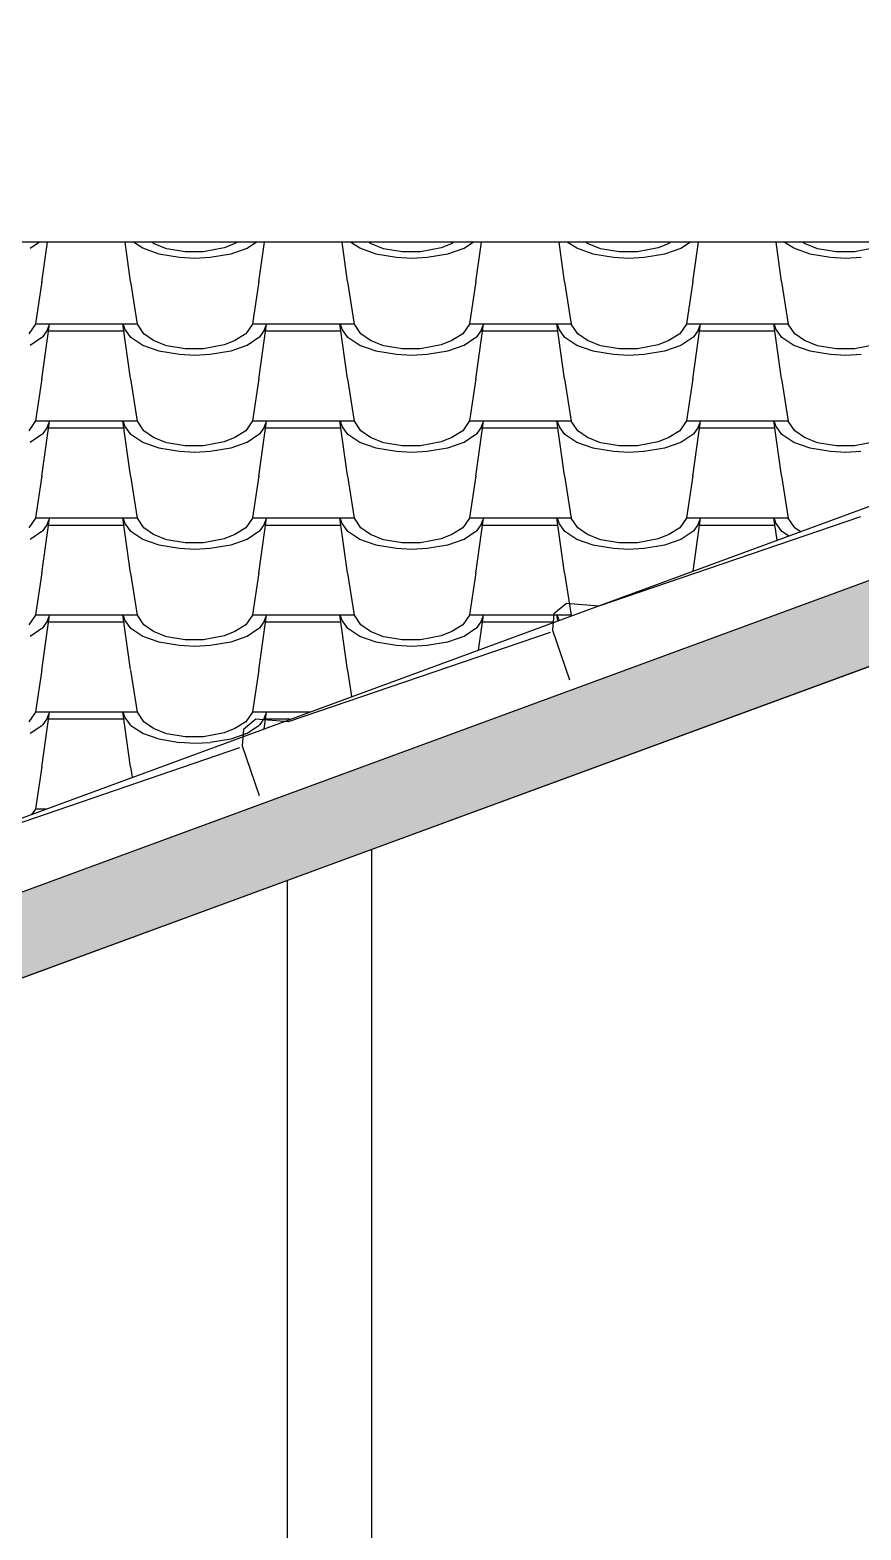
# Model space of a CAD drawing. Header units: millimetres. Extents: x 16028 to 40290, y -14212 to -8511.
# Drawn here: x 21925 to 22946, y -12368 to -10524 of the extents above; entities that cross this region are included whole.
import ezdxf

# ---------------------------------------------------------------- set-up
doc = ezdxf.new("R2010")
doc.units = ezdxf.units.MM
doc.layers.add('A-COB-___-___-EXI', color=250, linetype='Continuous', lineweight=25)
doc.layers.add('A-PIL-___-___-EXI', color=250, linetype='Continuous', lineweight=25)

msp = doc.modelspace()

# ---------------------------------------------------------------- hatches: boundary and pattern name
at = {"layer": 'A-COB-___-___-EXI', "true_color": 0xc19a82}
h = msp.add_hatch(color=33, dxfattribs=at)
h.paths.add_polyline_path([(20749.5, -12117.8), (24334.7, -10799.1), (24334.7, -10878.3), (24489.9, -10878.3), (24489.9, -10742), (26266.4, -10088.5), (26295.1, -10172.7), (26445.5, -10121.4), (26415.6, -10033.6), (28138.7, -9399.7), (28138.7, -9475.3), (28292.5, -9475.3), (28292.5, -9328.5), (29869.2, -8748.5), (29914.2, -8793.5), (29960.9, -8746.8), (32147.8, -9554.1), (32147.8, -9714.8), (32287.8, -9714.8), (32287.8, -9605.7), (34067.8, -10262.8), (34067.8, -10418.3), (34274.2, -10418.3), (34274.2, -10339), (35959.1, -10960.9), (35959.1, -11155.4), (36095.9, -11155.4), (36095.9, -11011.4), (38811.8, -12013.9), (38811.8, -11919.2), (29922.6, -8638), (20672.4, -12040.7)])
h.paths.add_polyline_path([(38582.7, -12045.1), (38582.7, -11930.6), (38467.7, -11930.6), (38467.7, -12045.1)])
h.paths.add_polyline_path([(36280.6, -11857.9), (36280.6, -11732.9), (36139.1, -11732.9), (36139.1, -11857.9)])
h.paths.add_polyline_path([(24292.3, -11816.4), (24446.2, -11816.4), (24446.2, -11725.4), (24292.3, -11725.4)])
h.paths.add_polyline_path([(28358.2, -11644.5), (28358.2, -11524.5), (28198.2, -11524.5), (28198.2, -11644.5)])
h.paths.add_polyline_path([(31313.4, -11644.5), (31313.4, -11524.5), (31164.9, -11524.5), (31164.9, -11644.5)])
h.paths.add_polyline_path([(32073.4, -11644.5), (32073.4, -11524.5), (31897.6, -11524.5), (31897.6, -11644.5)])
h.paths.add_polyline_path([(29129.3, -11644.5), (29129.3, -11524.5), (28921.4, -11524.5), (28921.4, -11644.5)])
h.paths.add_polyline_path([(30587.8, -11644.5), (30587.8, -11524.5), (30456.1, -11524.5), (30456.1, -11644.5)])
h.paths.add_polyline_path([(29838.3, -11644.5), (29838.3, -11524.5), (29680.3, -11524.5), (29680.3, -11644.5)])

# ---------------------------------------------------------------- linework, layer by layer
at = {"layer": 'A-COB-___-___-EXI', "linetype": 'Continuous'}
for p, q in [((21936.8, -10784.5), (21925.1, -10792.1)), ((21946.1, -10784.5), (21939.3, -10833.5)), ((22048.7, -10833), (22041.9, -10784.5)), ((22063.8, -10792), (22052.1, -10784.5)), ((22076.9, -10786.1), (22074.6, -10784.5)), ((22092.9, -10792.7), (22076.9, -10786.1)), ((22177.1, -10786), (22163.7, -10791.3)), ((22179.5, -10784.5), (22177, -10786)), ((22203.5, -10784.5), (22191.8, -10792.1)), ((22212.8, -10784.5), (22206, -10833.4)), ((22315.4, -10833), (22308.7, -10784.5)), ((22330.5, -10792), (22318.8, -10784.5)), ((22343.6, -10786.1), (22341.3, -10784.5)), ((22359.6, -10792.7), (22343.6, -10786.1)), ((22443.8, -10786), (22430.4, -10791.3)), ((22446.2, -10784.5), (22443.7, -10786)), ((22470.2, -10784.5), (22458.5, -10792.1)), ((22479.5, -10784.5), (22472.7, -10833.4)), ((22582.1, -10833), (22575.4, -10784.5)), ((22597.1, -10792), (22585.5, -10784.5)), ((22610.3, -10786.1), (22608, -10784.5)), ((22626.3, -10792.7), (22610.3, -10786.1)), ((22710.5, -10786), (22697.1, -10791.3)), ((22712.9, -10784.5), (22710.4, -10786)), ((22736.8, -10784.5), (22725.2, -10792.1)), ((22746.2, -10784.5), (22739.4, -10833.4)), ((22848.8, -10833), (22842.1, -10784.5)), ((22863.8, -10792), (22852.2, -10784.5)), ((22877, -10786.1), (22874.7, -10784.5)), ((22893, -10792.7), (22877, -10786.1)), ((22083.7, -10799.2), (22063.7, -10792)), ((22109, -10803.4), (22083.6, -10799.2)), ((22115.7, -10796.2), (22093.1, -10792.6)), ((22127.7, -10804.5), (22109, -10803.3)), ((22138.4, -10796.2), (22115.7, -10796.2)), ((22146.4, -10803.4), (22127.7, -10804.6)), ((22163.7, -10791.5), (22138.4, -10796.2)), ((22171.8, -10799.2), (22146.4, -10803.3)), ((22191.7, -10792.1), (22171.7, -10799.2)), ((22350.4, -10799.2), (22330.4, -10792)), ((22375.7, -10803.4), (22350.3, -10799.2)), ((22382.4, -10796.2), (22359.7, -10792.6)), ((22394.4, -10804.5), (22375.7, -10803.3)), ((22405.1, -10796.2), (22382.4, -10796.2)), ((22413.1, -10803.4), (22394.4, -10804.6)), ((22430.4, -10791.5), (22405.1, -10796.2)), ((22438.5, -10799.2), (22413.1, -10803.3)), ((22458.4, -10792.1), (22438.4, -10799.2)), ((22617.1, -10799.2), (22597.1, -10792)), ((22642.4, -10803.4), (22617, -10799.2)), ((22649.1, -10796.2), (22626.4, -10792.6)), ((22661.1, -10804.5), (22642.4, -10803.3)), ((22671.8, -10796.2), (22649.1, -10796.2)), ((22679.8, -10803.4), (22661.1, -10804.6)), ((22697.1, -10791.5), (22671.8, -10796.2)), ((22705.2, -10799.2), (22679.8, -10803.4)), ((22725.1, -10792.1), (22705.1, -10799.2)), ((22883.8, -10799.2), (22863.8, -10792)), ((22909.1, -10803.4), (22883.7, -10799.2)), ((22915.8, -10796.2), (22893.1, -10792.6)), ((22927.8, -10804.5), (22909.1, -10803.3)), ((22938.5, -10796.2), (22915.8, -10796.2)), ((22946.5, -10803.4), (22927.8, -10804.6)), ((22963.8, -10791.5), (22938.5, -10796.2)), ((21939.7, -10833), (21931.7, -10884.9)), ((22057.1, -10885.3), (22049.1, -10833.4)), ((22206.4, -10833), (22198.4, -10884.9)), ((22323.8, -10885.2), (22315.8, -10833.4)), ((22473.1, -10833), (22465.1, -10884.9)), ((22590.5, -10885.2), (22582.5, -10833.4)), ((22739.8, -10833), (22731.8, -10884.9)), ((22857.2, -10885.2), (22849.2, -10833.3)), ((21931.7, -10885.1), (21923.7, -10897)), ((21949, -10885.1), (21931.7, -10885.1)), ((21948.6, -10885.3), (21939.3, -10952.7)), ((21946.6, -10892.1), (21939.9, -10901.6)), ((21948.9, -10885.1), (21946.3, -10892.2)), ((22048.7, -10952.2), (22039.3, -10884.8)), ((22042.2, -10892.1), (22039.6, -10885)), ((22057, -10885.1), (22039.7, -10885.1)), ((22049.1, -10901.7), (22042.4, -10892.1)), ((22065, -10897), (22057, -10885.1)), ((22076.9, -10905.3), (22064.9, -10897)), ((22190.3, -10897), (22177, -10905.3)), ((22198.4, -10885.1), (22190.4, -10897)), ((22215.7, -10885.1), (22198.4, -10885.1)), ((22215.3, -10885.3), (22206, -10952.7)), ((22213.3, -10892.1), (22206.6, -10901.6)), ((22215.6, -10885.1), (22213, -10892.2)), ((22315.4, -10952.2), (22306, -10884.9)), ((22309, -10892.1), (22306.3, -10885)), ((22323.7, -10885.1), (22306.4, -10885.1)), ((22315.8, -10901.7), (22309.1, -10892.1)), ((22331.7, -10897), (22323.7, -10885.1)), ((22343.6, -10905.3), (22331.6, -10897)), ((22457, -10897), (22443.7, -10905.3)), ((22465.1, -10885.1), (22457.1, -10897)), ((22482.4, -10885.1), (22465.1, -10885.1)), ((22482.1, -10885.3), (22472.7, -10952.7)), ((22480, -10892.1), (22473.3, -10901.6)), ((22482.3, -10885.1), (22479.7, -10892.2)), ((22582.1, -10952.3), (22572.8, -10884.9)), ((22575.7, -10892.1), (22573, -10885)), ((22590.4, -10885.1), (22573.1, -10885.1)), ((22582.5, -10901.7), (22575.8, -10892.1)), ((22598.4, -10897), (22590.4, -10885.1)), ((22610.3, -10905.3), (22598.3, -10897)), ((22723.7, -10897), (22710.4, -10905.3)), ((22731.8, -10885.1), (22723.8, -10897)), ((22749.1, -10885.1), (22731.8, -10885.1)), ((22748.8, -10885.3), (22739.4, -10952.7)), ((22746.6, -10892.1), (22740, -10901.6)), ((22749, -10885.1), (22746.4, -10892.2)), ((22848.8, -10952.3), (22839.5, -10884.9)), ((22842.4, -10892.2), (22839.7, -10885)), ((22857.1, -10885.1), (22839.8, -10885.1)), ((22849.2, -10901.7), (22842.5, -10892.2)), ((22865.1, -10897), (22857.1, -10885.1)), ((22877, -10905.3), (22865, -10897)), ((21939.7, -10901.8), (21925.1, -10911.3)), ((22063.8, -10911.3), (22049.1, -10901.8)), ((22083.7, -10918.5), (22063.7, -10911.3)), ((22092.9, -10912), (22076.9, -10905.4)), ((22115.7, -10915.4), (22093.1, -10911.9)), ((22138.4, -10915.5), (22115.7, -10915.5)), ((22163.7, -10910.7), (22138.4, -10915.5)), ((22177.1, -10905.2), (22163.7, -10910.6)), ((22191.7, -10911.4), (22171.7, -10918.5)), ((22206.4, -10901.8), (22191.8, -10911.3)), ((22330.5, -10911.3), (22315.8, -10901.8)), ((22350.4, -10918.5), (22330.4, -10911.3)), ((22359.6, -10912), (22343.6, -10905.4)), ((22382.4, -10915.4), (22359.8, -10911.9)), ((22405.1, -10915.5), (22382.4, -10915.5)), ((22430.4, -10910.7), (22405.1, -10915.5)), ((22443.7, -10905.2), (22430.4, -10910.6)), ((22458.4, -10911.4), (22438.4, -10918.5)), ((22473.1, -10901.8), (22458.5, -10911.3)), ((22597.1, -10911.3), (22582.5, -10901.8)), ((22617.1, -10918.5), (22597.1, -10911.3)), ((22626.3, -10912), (22610.3, -10905.4)), ((22649.1, -10915.5), (22626.5, -10911.9)), ((22671.8, -10915.5), (22649.1, -10915.5)), ((22697.1, -10910.7), (22671.8, -10915.5)), ((22710.4, -10905.2), (22697.1, -10910.6)), ((22725.1, -10911.3), (22705.1, -10918.5)), ((22739.8, -10901.8), (22725.2, -10911.3)), ((22863.8, -10911.3), (22849.2, -10901.8)), ((22883.8, -10918.5), (22863.8, -10911.3)), ((22893, -10912), (22877, -10905.4)), ((22915.8, -10915.5), (22893.1, -10911.9)), ((22938.5, -10915.5), (22915.8, -10915.5)), ((22963.8, -10910.7), (22938.5, -10915.5)), ((22109, -10922.7), (22083.6, -10918.5)), ((22127.7, -10923.8), (22109, -10922.6)), ((22146.4, -10922.7), (22127.7, -10923.9)), ((22171.8, -10918.4), (22146.4, -10922.6)), ((22375.7, -10922.7), (22350.3, -10918.5)), ((22394.4, -10923.8), (22375.7, -10922.6)), ((22413.1, -10922.7), (22394.4, -10923.9)), ((22438.5, -10918.4), (22413.1, -10922.6)), ((22642.4, -10922.7), (22617, -10918.5)), ((22661.1, -10923.8), (22642.4, -10922.6)), ((22679.8, -10922.7), (22661.1, -10923.9)), ((22705.1, -10918.5), (22679.8, -10922.6)), ((22909.1, -10922.7), (22883.7, -10918.5)), ((22927.8, -10923.8), (22909.1, -10922.6)), ((22946.5, -10922.7), (22927.8, -10923.9)), ((21939.7, -10952.3), (21931.7, -11004.2)), ((22057.1, -11004.5), (22049.1, -10952.6)), ((22206.4, -10952.3), (22198.4, -11004.2)), ((22323.8, -11004.5), (22315.8, -10952.6)), ((22473.1, -10952.3), (22465.1, -11004.2)), ((22590.5, -11004.5), (22582.5, -10952.6)), ((22739.8, -10952.3), (22731.8, -11004.2)), ((22857.2, -11004.5), (22849.2, -10952.6)), ((21931.7, -11004.3), (21923.7, -11016.3)), ((21949, -11004.4), (21931.7, -11004.4)), ((21948.6, -11004.6), (21939.3, -11072)), ((21948.9, -11004.4), (21946.3, -11011.5)), ((22048.7, -11071.5), (22039.3, -11004.1)), ((22042.2, -11011.4), (22039.6, -11004.3)), ((22057, -11004.4), (22039.7, -11004.4)), ((22065, -11016.3), (22057, -11004.4)), ((22198.4, -11004.3), (22190.4, -11016.3)), ((22215.7, -11004.4), (22198.4, -11004.4)), ((22215.3, -11004.6), (22206, -11072)), ((22215.6, -11004.4), (22213, -11011.5)), ((22315.4, -11071.5), (22306, -11004.1)), ((22309, -11011.4), (22306.3, -11004.3)), ((22323.7, -11004.4), (22306.4, -11004.4)), ((22331.7, -11016.3), (22323.7, -11004.4)), ((22465.1, -11004.3), (22457.1, -11016.3)), ((22482.4, -11004.4), (22465.1, -11004.4)), ((22482.1, -11004.6), (22472.7, -11072)), ((22482.3, -11004.4), (22479.7, -11011.5)), ((22582.1, -11071.5), (22572.8, -11004.1)), ((22575.7, -11011.4), (22573, -11004.3)), ((22590.4, -11004.4), (22573.1, -11004.4)), ((22598.4, -11016.3), (22590.4, -11004.4)), ((22731.8, -11004.3), (22723.8, -11016.3)), ((22749.1, -11004.4), (22731.8, -11004.4)), ((22748.8, -11004.6), (22739.4, -11072)), ((22749, -11004.4), (22746.4, -11011.5)), ((22848.8, -11071.5), (22839.5, -11004.2)), ((22842.4, -11011.4), (22839.7, -11004.3)), ((22857.1, -11004.4), (22839.8, -11004.4)), ((22865.1, -11016.3), (22857.1, -11004.4)), ((21939.7, -11021.1), (21925.1, -11030.6)), ((21946.6, -11011.4), (21939.9, -11020.9)), ((22049.1, -11020.9), (22042.4, -11011.4)), ((22063.8, -11030.6), (22049.1, -11021)), ((22076.9, -11024.6), (22064.9, -11016.2)), ((22092.9, -11031.3), (22076.9, -11024.7)), ((22177, -11024.5), (22163.7, -11029.9)), ((22190.3, -11016.2), (22177, -11024.6)), ((22206.4, -11021.1), (22191.8, -11030.6)), ((22213.3, -11011.4), (22206.6, -11020.9)), ((22315.8, -11021), (22309.1, -11011.4)), ((22330.5, -11030.6), (22315.8, -11021)), ((22343.6, -11024.6), (22331.6, -11016.2)), ((22359.6, -11031.3), (22343.6, -11024.7)), ((22443.7, -11024.5), (22430.4, -11029.9)), ((22457, -11016.2), (22443.7, -11024.6)), ((22473.1, -11021.1), (22458.5, -11030.6)), ((22480, -11011.4), (22473.3, -11020.9)), ((22582.5, -11021), (22575.8, -11011.4)), ((22597.2, -11030.6), (22582.5, -11021)), ((22610.3, -11024.6), (22598.3, -11016.2)), ((22626.3, -11031.2), (22610.3, -11024.7)), ((22710.4, -11024.5), (22697.1, -11029.9)), ((22723.7, -11016.2), (22710.4, -11024.6)), ((22739.8, -11021.1), (22725.2, -11030.6)), ((22746.6, -11011.4), (22740, -11020.9)), ((22849.2, -11021), (22842.5, -11011.4)), ((22863.8, -11030.6), (22849.2, -11021)), ((22877, -11024.6), (22865, -11016.3)), ((22893, -11031.2), (22877, -11024.7)), ((22083.7, -11037.7), (22063.7, -11030.6)), ((22108.9, -11041.9), (22083.6, -11037.8)), ((22115.7, -11034.7), (22093.1, -11031.1)), ((22127.7, -11043.1), (22109, -11041.9)), ((22138.4, -11034.8), (22115.7, -11034.8)), ((22146.4, -11042), (22127.7, -11043.2)), ((22163.7, -11030), (22138.4, -11034.8)), ((22171.7, -11037.7), (22146.4, -11041.9)), ((22191.7, -11030.6), (22171.7, -11037.8)), ((22350.4, -11037.7), (22330.4, -11030.6)), ((22375.6, -11041.9), (22350.3, -11037.8)), ((22382.4, -11034.7), (22359.8, -11031.1)), ((22394.4, -11043.1), (22375.7, -11041.9)), ((22405.1, -11034.8), (22382.4, -11034.8)), ((22413.1, -11042), (22394.4, -11043.2)), ((22430.4, -11030), (22405.1, -11034.8)), ((22438.4, -11037.7), (22413.1, -11041.9)), ((22458.4, -11030.6), (22438.4, -11037.8)), ((22617.1, -11037.7), (22597.1, -11030.6)), ((22642.3, -11041.9), (22617, -11037.8)), ((22649.1, -11034.7), (22626.5, -11031.1)), ((22661.1, -11043.1), (22642.4, -11041.9)), ((22671.8, -11034.8), (22649.1, -11034.8)), ((22679.7, -11042), (22661.1, -11043.2)), ((22697.1, -11030), (22671.8, -11034.8)), ((22705.1, -11037.7), (22679.8, -11041.9)), ((22725.1, -11030.6), (22705.1, -11037.8)), ((22883.8, -11037.7), (22863.8, -11030.6)), ((22909.1, -11041.9), (22883.7, -11037.8)), ((22915.8, -11034.7), (22893.2, -11031.1)), ((22927.8, -11043.1), (22909.1, -11041.9)), ((22938.5, -11034.8), (22915.8, -11034.8)), ((22946.4, -11042), (22927.8, -11043.2)), ((22963.8, -11030), (22938.5, -11034.8)), ((21939.7, -11071.6), (21931.7, -11123.4)), ((22057.1, -11123.8), (22049.1, -11071.9)), ((22206.4, -11071.6), (22198.4, -11123.5)), ((22323.8, -11123.8), (22315.8, -11071.9)), ((22473.1, -11071.6), (22465.1, -11123.5)), ((22590.5, -11123.8), (22582.5, -11071.9)), ((22739.8, -11071.6), (22731.8, -11123.5)), ((22857.2, -11123.8), (22849.2, -11071.9)), ((21931.7, -11123.6), (21923.7, -11135.5)), ((21949, -11123.6), (21931.7, -11123.6)), ((21948.6, -11123.9), (21939.3, -11191.3)), ((21946.6, -11130.6), (21939.9, -11140.2)), ((21948.9, -11123.6), (21946.3, -11130.8)), ((22048.7, -11190.8), (22039.3, -11123.4)), ((22042.2, -11130.7), (22039.6, -11123.5)), ((22057, -11123.6), (22039.7, -11123.6)), ((22049.1, -11140.2), (22042.4, -11130.7)), ((22065, -11135.6), (22057, -11123.6)), ((22076.9, -11143.9), (22064.9, -11135.5)), ((22190.3, -11135.5), (22177, -11143.9)), ((22198.4, -11123.6), (22190.4, -11135.5)), ((22215.7, -11123.6), (22198.4, -11123.6)), ((22215.3, -11123.9), (22206, -11191.3)), ((22213.3, -11130.6), (22206.6, -11140.2)), ((22215.6, -11123.6), (22213, -11130.8)), ((22315.4, -11190.8), (22306, -11123.4)), ((22308.9, -11130.7), (22306.3, -11123.5)), ((22323.7, -11123.6), (22306.4, -11123.6)), ((22315.8, -11140.2), (22309.1, -11130.7)), ((22331.7, -11135.6), (22323.7, -11123.6)), ((22343.6, -11143.9), (22331.6, -11135.5)), ((22457, -11135.5), (22443.7, -11143.9)), ((22465.1, -11123.6), (22457.1, -11135.5)), ((22482.4, -11123.6), (22465.1, -11123.6)), ((22482.1, -11123.9), (22472.7, -11191.2)), ((22480, -11130.6), (22473.3, -11140.2)), ((22482.3, -11123.6), (22479.7, -11130.8)), ((22582.1, -11190.8), (22572.8, -11123.4)), ((22575.7, -11130.7), (22573, -11123.5)), ((22590.4, -11123.6), (22573.1, -11123.6)), ((22582.5, -11140.2), (22575.8, -11130.7)), ((22598.4, -11135.6), (22590.4, -11123.6)), ((22610.3, -11143.9), (22598.3, -11135.5)), ((22723.7, -11135.5), (22710.4, -11143.9)), ((22731.8, -11123.6), (22723.8, -11135.5)), ((22749.1, -11123.6), (22731.8, -11123.6)), ((22748.8, -11123.8), (22739.8, -11189)), ((22746.6, -11130.7), (22740, -11140.2)), ((22749, -11123.6), (22746.4, -11130.8)), ((22843.3, -11150.9), (22839.5, -11123.4)), ((22842.4, -11130.7), (22839.7, -11123.5)), ((22857.1, -11123.6), (22839.8, -11123.6)), ((22849.2, -11140.2), (22842.5, -11130.7)), ((22865.1, -11135.6), (22857.1, -11123.6)), ((22871.9, -11140.3), (22865, -11135.5)), ((21939.7, -11140.3), (21925.1, -11149.9)), ((22063.8, -11149.9), (22049.1, -11140.3)), ((22083.7, -11157), (22063.7, -11149.8)), ((22092.9, -11150.5), (22076.9, -11144)), ((22108.9, -11161.2), (22083.6, -11157)), ((22115.7, -11154), (22093.1, -11150.4)), ((22138.4, -11154), (22115.7, -11154)), ((22163.7, -11149.3), (22138.4, -11154)), ((22171.7, -11157), (22146.4, -11161.2)), ((22177, -11143.8), (22163.7, -11149.2)), ((22191.7, -11149.9), (22171.7, -11157.1)), ((22206.4, -11140.3), (22191.8, -11149.9)), ((22330.5, -11149.9), (22315.8, -11140.3)), ((22350.4, -11157), (22330.4, -11149.8)), ((22359.6, -11150.5), (22343.6, -11144)), ((22375.6, -11161.2), (22350.3, -11157)), ((22382.4, -11154), (22359.8, -11150.4)), ((22405.1, -11154), (22382.4, -11154)), ((22430.4, -11149.3), (22405.1, -11154)), ((22438.4, -11157), (22413.1, -11161.2)), ((22443.7, -11143.8), (22430.4, -11149.2)), ((22458.4, -11149.9), (22438.4, -11157)), ((22473.1, -11140.3), (22458.5, -11149.9)), ((22597.2, -11149.9), (22582.5, -11140.3)), ((22617.1, -11157), (22597.1, -11149.8)), ((22626.3, -11150.5), (22610.3, -11144)), ((22642.3, -11161.2), (22617, -11157)), ((22649.1, -11154), (22626.5, -11150.4)), ((22671.8, -11154), (22649.1, -11154)), ((22697.1, -11149.3), (22671.8, -11154)), ((22705.1, -11157), (22679.8, -11161.2)), ((22710.4, -11143.8), (22697.1, -11149.2)), ((22725.1, -11149.9), (22705.1, -11157)), ((22739.8, -11140.3), (22725.2, -11149.9)), ((22857.4, -11145.7), (22849.2, -11140.3)), ((22127.7, -11162.3), (22109, -11161.2)), ((22146.3, -11161.2), (22127.7, -11162.4)), ((22394.4, -11162.3), (22375.7, -11161.2)), ((22413, -11161.2), (22394.4, -11162.4)), ((22661.1, -11162.3), (22642.4, -11161.2)), ((22679.7, -11161.2), (22661.1, -11162.4)), ((21939.7, -11190.8), (21931.7, -11242.7)), ((22057.1, -11243.1), (22049.1, -11191.2)), ((22206.4, -11190.8), (22198.4, -11242.7)), ((22323.8, -11243.1), (22315.8, -11191.2)), ((22473.1, -11190.9), (22465.1, -11242.7)), ((22590.5, -11243.1), (22582.5, -11191.2)), ((21931.7, -11242.9), (21923.7, -11254.8)), ((21949, -11242.9), (21931.7, -11242.9)), ((21948.6, -11243.2), (21939.3, -11310.5)), ((21948.9, -11242.9), (21946.3, -11250.1)), ((22048.7, -11310), (22039.3, -11242.7)), ((22042.2, -11249.9), (22039.6, -11242.8)), ((22057, -11242.9), (22039.7, -11242.9)), ((22065, -11254.8), (22057, -11242.9)), ((22198.4, -11242.9), (22190.4, -11254.8)), ((22215.7, -11242.9), (22198.4, -11242.9)), ((22215.3, -11243.1), (22206, -11310.5)), ((22215.6, -11242.9), (22213, -11250.1)), ((22315.4, -11310.1), (22306, -11242.7)), ((22308.9, -11250), (22306.3, -11242.8)), ((22323.7, -11242.9), (22306.4, -11242.9)), ((22331.7, -11254.8), (22323.7, -11242.9)), ((22465.1, -11242.9), (22457.1, -11254.8)), ((22482.4, -11242.9), (22465.1, -11242.9)), ((22482.1, -11243.1), (22476.1, -11285.9)), ((22482.3, -11242.9), (22479.7, -11250.1)), ((22573.8, -11250), (22572.8, -11242.7)), ((22575.4, -11249.4), (22573, -11242.8)), ((22590.4, -11242.9), (22573.1, -11242.9)), ((22591, -11243.7), (22590.4, -11242.9)), ((21939.7, -11259.6), (21925.1, -11269.2)), ((21946.6, -11249.9), (21939.9, -11259.4)), ((22049.1, -11259.5), (22042.4, -11249.9)), ((22063.8, -11269.1), (22049.1, -11259.6)), ((22076.9, -11263.1), (22064.9, -11254.8)), ((22092.9, -11269.8), (22076.9, -11263.2)), ((22177, -11263.1), (22163.7, -11268.4)), ((22190.3, -11254.8), (22177, -11263.1)), ((22206.4, -11259.6), (22191.8, -11269.2)), ((22213.3, -11249.9), (22206.6, -11259.5)), ((22315.8, -11259.5), (22309.1, -11250)), ((22330.5, -11269.1), (22315.8, -11259.6)), ((22343.6, -11263.1), (22331.6, -11254.8)), ((22359.6, -11269.8), (22343.6, -11263.2)), ((22443.7, -11263.1), (22430.4, -11268.4)), ((22457, -11254.8), (22443.7, -11263.1)), ((22473.1, -11259.6), (22458.5, -11269.2)), ((22479.9, -11249.9), (22473.3, -11259.5)), ((22083.7, -11276.3), (22063.7, -11269.1)), ((22108.9, -11280.5), (22083.6, -11276.3)), ((22115.7, -11273.3), (22093.1, -11269.7)), ((22127.7, -11281.6), (22109, -11280.4)), ((22138.4, -11273.3), (22115.7, -11273.3)), ((22146.3, -11280.5), (22127.7, -11281.7)), ((22163.7, -11268.5), (22138.4, -11273.3)), ((22171.7, -11276.3), (22146.4, -11280.4)), ((22191.7, -11269.2), (22171.7, -11276.3)), ((22350.4, -11276.3), (22330.4, -11269.1)), ((22375.6, -11280.5), (22350.3, -11276.3)), ((22382.4, -11273.3), (22359.8, -11269.7)), ((22394.4, -11281.6), (22375.7, -11280.4)), ((22405.1, -11273.3), (22382.4, -11273.3)), ((22413, -11280.5), (22394.4, -11281.7)), ((22430.4, -11268.5), (22405.1, -11273.3)), ((22438.4, -11276.3), (22413.1, -11280.4)), ((22458.4, -11269.2), (22438.4, -11276.3)), ((21939.7, -11310.1), (21931.7, -11362)), ((22057.1, -11362.3), (22049.1, -11310.5)), ((22206.4, -11310.1), (22198.4, -11362)), ((22320.8, -11343.1), (22315.8, -11310.5)), ((21931.7, -11362.2), (21923.7, -11374.1)), ((21949, -11362.2), (21931.7, -11362.2)), ((21948.6, -11362.4), (21939.3, -11429.8)), ((21946.6, -11369.2), (21939.9, -11378.7)), ((21948.9, -11362.2), (21946.3, -11369.3)), ((22048.6, -11429.3), (22039.3, -11361.9)), ((22042.2, -11369.2), (22039.6, -11362.1)), ((22057, -11362.2), (22039.7, -11362.2)), ((22049.1, -11378.8), (22042.4, -11369.2)), ((22065, -11374.1), (22057, -11362.2)), ((22076.9, -11382.4), (22064.9, -11374.1)), ((22190.3, -11374.1), (22177, -11382.4)), ((22198.4, -11362.2), (22190.4, -11374.1)), ((22215.7, -11362.2), (22198.4, -11362.2)), ((22213.3, -11369.2), (22206.6, -11378.7)), ((22215.4, -11362.4), (22212.5, -11382.9)), ((22215.6, -11362.2), (22213, -11369.3)), ((22244.6, -11371.1), (22214.4, -11371.1)), ((21939.7, -11378.9), (21925.1, -11388.4)), ((22063.8, -11388.4), (22049.1, -11378.9)), ((22083.7, -11395.5), (22063.7, -11388.4)), ((22092.9, -11389.1), (22076.9, -11382.5)), ((22108.9, -11399.8), (22083.6, -11395.6)), ((22115.8, -11392.5), (22093.1, -11388.9)), ((22138.4, -11392.6), (22115.7, -11392.6)), ((22163.7, -11387.8), (22138.4, -11392.6)), ((22171.7, -11395.5), (22146.4, -11399.7)), ((22177, -11382.3), (22163.7, -11387.7)), ((22191.7, -11388.4), (22171.7, -11395.6)), ((22206.4, -11378.9), (22191.8, -11388.4)), ((22127.7, -11400.9), (22109, -11399.7)), ((22146.3, -11399.8), (22127.7, -11401)), ((21939.7, -11429.4), (21931.7, -11481.3)), ((22051, -11442.3), (22049.1, -11429.7)), ((21931.7, -11481.4), (21927.4, -11487.8)), ((21944.6, -11481.4), (21931.7, -11481.4))]:
    msp.add_line(p, q, dxfattribs=at)
at = {"layer": 'A-COB-___-___-EXI'}
for points in [[(38811.8, -11919.2), (29922.6, -8638), (20672.4, -12040.7), (20749.5, -12117.8), (24334.7, -10799.1), (24334.7, -10878.3), (24242.7, -10878.3), (24242.7, -11857.8), (24292.3, -11857.8), (24292.3, -11816.4), (24446.2, -11816.4)], [(38527.1, -11714.4), (38840.3, -11846.4), (38880.3, -11845.8), (38894.7, -11859.7), (38895, -11879.7), (38868.3, -11943.1), (38811.8, -11919.2), (38811.8, -12013.9), (29960.9, -8746.8), (29919.4, -8634.2), (29864.3, -8765), (20754, -12116.2)], [(22946, -11122.1), (22624.2, -11232), (22584.3, -11228.6), (22569, -11241.5), (22567.3, -11261.4), (22588.3, -11322.7)], [(22564.3, -11264.2), (22242.5, -11374.1), (22202.7, -11370.7), (22187.4, -11383.6), (22185.7, -11403.5), (22206.6, -11464.8)], [(22182.6, -11406.3), (21860.9, -11516.2), (21821, -11512.8), (21805.7, -11525.7), (21804, -11545.6), (21825, -11606.9)]]:
    msp.add_lwpolyline(points, dxfattribs=at)
msp.add_lwpolyline([(20557.5, -11991.7), (23839.4, -10784.5), (17045.8, -10784.5), (17045.8, -11991.7)], close=True, dxfattribs=at)
at = {"layer": 'A-COB-___-___-EXI', "linetype": 'Continuous'}
for points in [[(22041, -10894), (21994.3, -10894), (21947.7, -10894)], [(22039.7, -10885.1), (21994.3, -10885.1), (21949, -10885.1)], [(22307.7, -10894), (22261, -10894), (22214.4, -10894)], [(22306.4, -10885.1), (22261, -10885.1), (22215.7, -10885.1)], [(22574.4, -10894), (22527.7, -10894), (22481.1, -10894)], [(22573.1, -10885.1), (22527.7, -10885.1), (22482.4, -10885.1)], [(22841.1, -10894), (22794.4, -10894), (22747.8, -10894)], [(22839.8, -10885.1), (22794.4, -10885.1), (22749.1, -10885.1)], [(22039.7, -11004.4), (21994.3, -11004.4), (21949, -11004.4)], [(22306.4, -11004.4), (22261, -11004.4), (22215.7, -11004.4)], [(22573.1, -11004.4), (22527.7, -11004.4), (22482.4, -11004.4)], [(22839.8, -11004.4), (22794.4, -11004.4), (22749.1, -11004.4)], [(22041, -11013.3), (21994.3, -11013.3), (21947.7, -11013.3)], [(22307.7, -11013.3), (22261, -11013.3), (22214.4, -11013.3)], [(22574.4, -11013.3), (22527.7, -11013.3), (22481.1, -11013.3)], [(22841.1, -11013.3), (22794.4, -11013.3), (22747.8, -11013.3)], [(22041, -11132.6), (21994.3, -11132.6), (21947.7, -11132.6)], [(22039.7, -11123.6), (21994.3, -11123.6), (21949, -11123.6)], [(22307.7, -11132.6), (22261, -11132.6), (22214.4, -11132.6)], [(22306.4, -11123.6), (22261, -11123.6), (22215.7, -11123.6)], [(22574.4, -11132.6), (22527.7, -11132.6), (22481.1, -11132.6)], [(22573.1, -11123.6), (22527.7, -11123.6), (22482.4, -11123.6)], [(22841.1, -11132.6), (22794.4, -11132.6), (22747.8, -11132.6)], [(22839.8, -11123.6), (22794.4, -11123.6), (22749.1, -11123.6)], [(22039.7, -11242.9), (21994.3, -11242.9), (21949, -11242.9)], [(22306.4, -11242.9), (22261, -11242.9), (22215.7, -11242.9)], [(22573.1, -11242.9), (22527.7, -11242.9), (22482.4, -11242.9)], [(22041, -11251.8), (21994.3, -11251.8), (21947.7, -11251.8)], [(22307.7, -11251.8), (22261, -11251.8), (22214.4, -11251.8)], [(22568.8, -11251.8), (22527.7, -11251.8), (22481.1, -11251.8)], [(22041, -11371.1), (21994.3, -11371.1), (21947.7, -11371.1)], [(22039.7, -11362.2), (21994.3, -11362.2), (21949, -11362.2)], [(22268.9, -11362.2), (22261, -11362.2), (22215.7, -11362.2)]]:
    msp.add_lwpolyline(points, dxfattribs=at)
at = {"layer": 'A-PIL-___-___-EXI'}
for p, q in [((22344.7, -11531), (22344.7, -13931)), ((22241.2, -11569.1), (22241.2, -13936.4))]:
    msp.add_line(p, q, dxfattribs=at)

doc.saveas('drawing.dxf')
